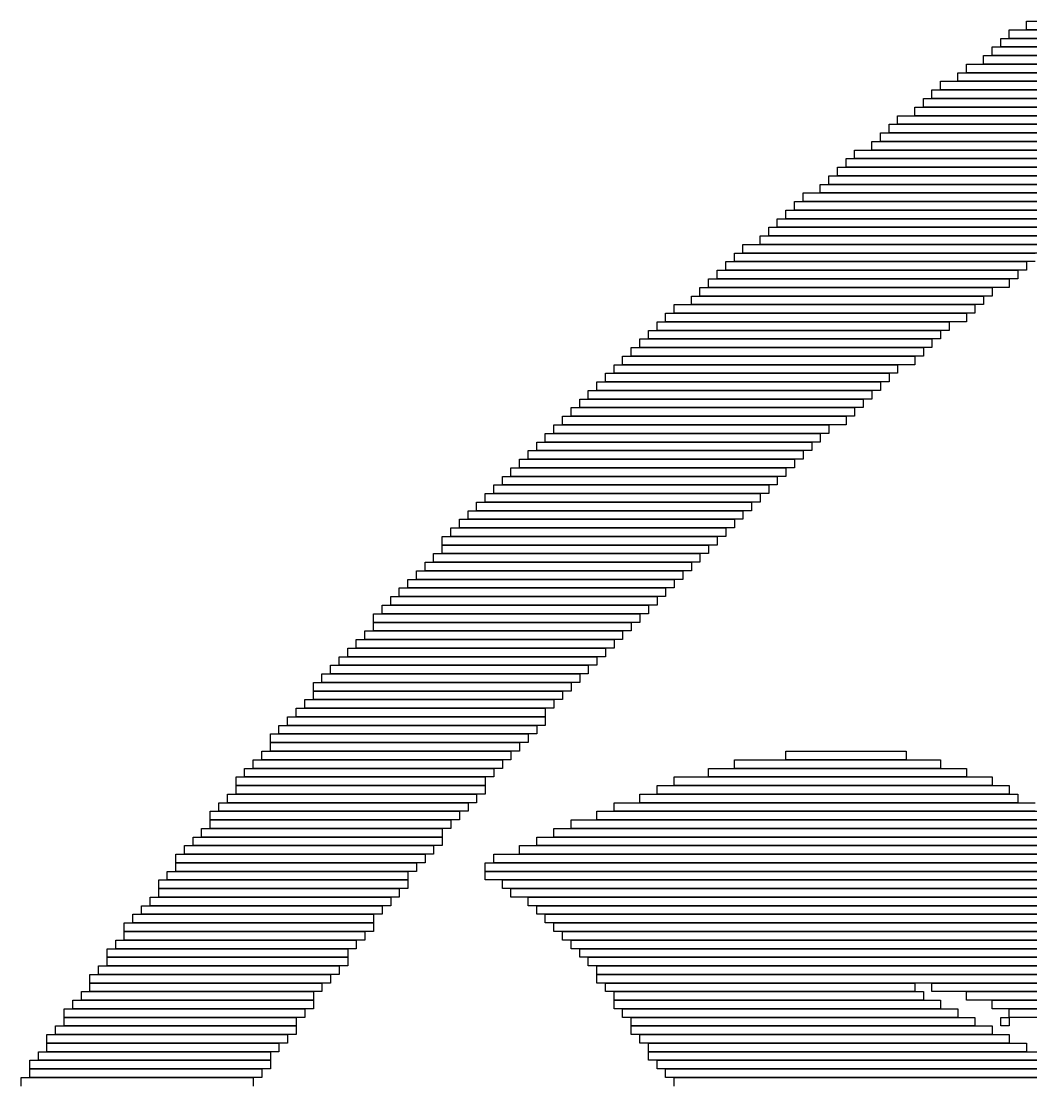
# Model space of a CAD drawing. Extents: x 48 to 975, y 50 to 982.
# Drawn here: x 127 to 244.5, y 771.5 to 895 of the extents above; entities that cross this region are included whole.
import ezdxf

# ---------------------------------------------------------------- set-up
doc = ezdxf.new("R2010")
doc.units = 0

msp = doc.modelspace()

# ---------------------------------------------------------------- linework, layer by layer
for p, q in [((244, 895), (284, 895)), ((244, 894), (244, 895)), ((241, 893), (281, 893)), ((241, 892), (241, 893)), ((242, 894), (282, 894)), ((242, 893), (242, 894)), ((282, 893), (242, 893)), ((284, 894), (244, 894)), ((240, 892), (279, 892)), ((240, 891), (240, 892)), ((281, 892), (241, 892)), ((239, 891), (278, 891)), ((239, 890), (239, 891)), ((279, 891), (240, 891)), ((237, 890), (276, 890)), ((237, 889), (237, 890)), ((278, 890), (239, 890)), ((234, 888), (273, 888)), ((234, 887), (234, 888)), ((236, 889), (275, 889)), ((236, 888), (236, 889)), ((275, 888), (236, 888)), ((276, 889), (237, 889)), ((233, 887), (272, 887)), ((233, 886), (233, 887)), ((273, 887), (234, 887)), ((232, 886), (270, 886)), ((232, 885), (232, 886)), ((272, 886), (233, 886)), ((231, 885), (269, 885)), ((231, 884), (231, 885)), ((270, 885), (232, 885)), ((229, 884), (267, 884)), ((229, 883), (229, 884)), ((269, 884), (231, 884)), ((227, 882), (264, 882)), ((227, 881), (227, 882)), ((228, 883), (266, 883)), ((228, 882), (228, 883)), ((266, 882), (228, 882)), ((267, 883), (229, 883)), ((226, 881), (263, 881)), ((226, 880), (226, 881)), ((264, 881), (227, 881)), ((224, 880), (261, 880)), ((224, 879), (224, 880)), ((263, 880), (226, 880)), ((223, 879), (260, 879)), ((223, 878), (223, 879)), ((261, 879), (224, 879)), ((221, 877), (257, 877)), ((221, 876), (221, 877)), ((222, 878), (259, 878)), ((222, 877), (222, 878)), ((259, 877), (222, 877)), ((260, 878), (223, 878)), ((220, 876), (256, 876)), ((220, 875), (220, 876)), ((257, 876), (221, 876)), ((218, 875), (255, 875)), ((218, 874), (218, 875)), ((256, 875), (220, 875)), ((217, 874), (253, 874)), ((217, 873), (217, 874)), ((255, 874), (218, 874)), ((215, 872), (251, 872)), ((215, 871), (215, 872)), ((216, 873), (252, 873)), ((216, 872), (216, 873)), ((252, 872), (216, 872)), ((253, 873), (217, 873)), ((214, 871), (249, 871)), ((214, 870), (214, 871)), ((251, 871), (215, 871)), ((213, 870), (248, 870)), ((213, 869), (213, 870)), ((249, 870), (214, 870)), ((211, 869), (247, 869)), ((211, 868), (211, 869)), ((248, 869), (213, 869)), ((209, 867), (244, 867)), ((209, 866), (209, 867)), ((210, 868), (245, 868)), ((210, 867), (210, 868)), ((245, 867), (210, 867)), ((247, 868), (211, 868)), ((244, 867), (244, 866)), ((208, 866), (243, 866)), ((208, 865), (208, 866)), ((244, 866), (209, 866)), ((243, 866), (243, 865)), ((207, 865), (242, 865)), ((207, 864), (207, 865)), ((243, 865), (208, 865)), ((242, 865), (242, 864)), ((206, 864), (240, 864)), ((206, 863), (206, 864)), ((242, 864), (207, 864)), ((240, 864), (240, 863)), ((205, 863), (239, 863)), ((205, 862), (205, 863)), ((240, 863), (206, 863)), ((239, 863), (239, 862)), ((202, 861), (237, 861)), ((202, 860), (202, 861)), ((203, 862), (238, 862)), ((203, 861), (203, 862)), ((238, 861), (203, 861)), ((239, 862), (205, 862)), ((237, 861), (237, 860)), ((238, 862), (238, 861)), ((201, 860), (235, 860)), ((201, 859), (201, 860)), ((237, 860), (202, 860)), ((235, 860), (235, 859)), ((200, 859), (234, 859)), ((200, 858), (200, 859)), ((235, 859), (201, 859)), ((234, 859), (234, 858)), ((199, 858), (233, 858)), ((199, 857), (199, 858)), ((234, 858), (200, 858)), ((233, 858), (233, 857)), ((197, 856), (231, 856)), ((197, 855), (197, 856)), ((198, 857), (232, 857)), ((198, 856), (198, 857)), ((232, 856), (198, 856)), ((233, 857), (199, 857)), ((231, 856), (231, 855)), ((232, 857), (232, 856)), ((196, 855), (229, 855)), ((196, 854), (196, 855)), ((231, 855), (197, 855)), ((229, 855), (229, 854)), ((195, 854), (228, 854)), ((195, 853), (195, 854)), ((229, 854), (196, 854)), ((228, 854), (228, 853)), ((194, 853), (227, 853)), ((194, 852), (194, 853)), ((228, 853), (195, 853)), ((227, 853), (227, 852)), ((192, 851), (225, 851)), ((192, 850), (192, 851)), ((193, 852), (226, 852)), ((193, 851), (193, 852)), ((226, 851), (193, 851)), ((227, 852), (194, 852)), ((225, 851), (225, 850)), ((226, 852), (226, 851)), ((191, 850), (224, 850)), ((191, 849), (191, 850)), ((225, 850), (192, 850)), ((224, 850), (224, 849)), ((190, 849), (223, 849)), ((190, 848), (190, 849)), ((224, 849), (191, 849)), ((223, 849), (223, 848)), ((189, 848), (221, 848)), ((189, 847), (189, 848)), ((223, 848), (190, 848)), ((221, 848), (221, 847)), ((187, 846), (219, 846)), ((187, 845), (187, 846)), ((188, 847), (220, 847)), ((188, 846), (188, 847)), ((220, 846), (188, 846)), ((221, 847), (189, 847)), ((219, 846), (219, 845)), ((220, 847), (220, 846)), ((186, 845), (218, 845)), ((186, 844), (186, 845)), ((219, 845), (187, 845)), ((218, 845), (218, 844)), ((185, 844), (217, 844)), ((185, 843), (185, 844)), ((218, 844), (186, 844)), ((217, 844), (217, 843)), ((184, 843), (216, 843)), ((184, 842), (184, 843)), ((217, 843), (185, 843)), ((216, 843), (216, 842)), ((183, 842), (215, 842)), ((183, 841), (183, 842)), ((216, 842), (184, 842)), ((215, 842), (215, 841)), ((181, 840), (213, 840)), ((181, 839), (181, 840)), ((182, 841), (214, 841)), ((182, 840), (182, 841)), ((214, 840), (182, 840)), ((215, 841), (183, 841)), ((213, 840), (213, 839)), ((214, 841), (214, 840)), ((180, 839), (212, 839)), ((180, 838), (180, 839)), ((213, 839), (181, 839)), ((212, 839), (212, 838)), ((179, 838), (211, 838)), ((179, 837), (179, 838)), ((212, 838), (180, 838)), ((211, 838), (211, 837)), ((178, 837), (210, 837)), ((178, 836), (178, 837)), ((211, 837), (179, 837)), ((210, 837), (210, 836)), ((176, 835), (208, 835)), ((176, 834), (176, 835)), ((177, 836), (209, 836)), ((177, 835), (177, 836)), ((209, 835), (177, 835)), ((210, 836), (178, 836)), ((208, 835), (208, 834)), ((209, 836), (209, 835)), ((208, 834), (176, 834)), ((176, 834), (207, 834)), ((176, 833), (176, 834)), ((207, 834), (207, 833)), ((175, 833), (206, 833)), ((175, 832), (175, 833)), ((207, 833), (176, 833)), ((206, 833), (206, 832)), ((174, 832), (205, 832)), ((174, 831), (174, 832)), ((206, 832), (175, 832)), ((205, 832), (205, 831)), ((172, 830), (203, 830)), ((172, 829), (172, 830)), ((173, 831), (204, 831)), ((173, 830), (173, 831)), ((204, 830), (173, 830)), ((205, 831), (174, 831)), ((203, 830), (203, 829)), ((204, 831), (204, 830)), ((171, 829), (202, 829)), ((171, 828), (171, 829)), ((203, 829), (172, 829)), ((202, 829), (202, 828)), ((170, 828), (201, 828)), ((170, 827), (170, 828)), ((202, 828), (171, 828)), ((201, 828), (201, 827)), ((169, 827), (200, 827)), ((169, 826), (169, 827)), ((201, 827), (170, 827)), ((200, 827), (200, 826)), ((168, 826), (199, 826)), ((168, 825), (168, 826)), ((199, 825), (168, 825)), ((168, 825), (198, 825)), ((168, 824), (168, 825)), ((200, 826), (169, 826)), ((198, 825), (198, 824)), ((199, 826), (199, 825)), ((167, 824), (197, 824)), ((167, 823), (167, 824)), ((198, 824), (168, 824)), ((197, 824), (197, 823)), ((166, 823), (196, 823)), ((166, 822), (166, 823)), ((197, 823), (167, 823)), ((196, 823), (196, 822)), ((165, 822), (195, 822)), ((165, 821), (165, 822)), ((196, 822), (166, 822)), ((195, 822), (195, 821)), ((164, 821), (194, 821)), ((164, 820), (164, 821)), ((195, 821), (165, 821)), ((194, 821), (194, 820)), ((162, 819), (192, 819)), ((162, 818), (162, 819)), ((163, 820), (193, 820)), ((163, 819), (163, 820)), ((193, 819), (163, 819)), ((194, 820), (164, 820)), ((192, 819), (192, 818)), ((193, 820), (193, 819)), ((161, 818), (191, 818)), ((161, 817), (161, 818)), ((192, 818), (162, 818)), ((191, 818), (191, 817)), ((191, 817), (161, 817)), ((161, 817), (190, 817)), ((161, 816), (161, 817)), ((190, 817), (190, 816)), ((160, 816), (189, 816)), ((160, 815), (160, 816)), ((190, 816), (161, 816)), ((189, 816), (189, 815)), ((158, 814), (188, 814)), ((158, 813), (158, 814)), ((159, 815), (188, 815)), ((159, 814), (159, 815)), ((188, 814), (159, 814)), ((189, 815), (160, 815)), ((188, 815), (188, 814)), ((188, 814), (188, 813)), ((157, 813), (187, 813)), ((157, 812), (157, 813)), ((188, 813), (158, 813)), ((187, 813), (187, 812)), ((156, 812), (186, 812)), ((156, 811), (156, 812)), ((187, 812), (157, 812)), ((186, 812), (186, 811)), ((186, 811), (156, 811)), ((156, 811), (185, 811)), ((156, 810), (156, 811)), ((185, 811), (185, 810)), ((154, 809), (183, 809)), ((154, 808), (154, 809)), ((155, 810), (184, 810)), ((155, 809), (155, 810)), ((184, 809), (155, 809)), ((185, 810), (156, 810)), ((183, 809), (183, 808)), ((184, 810), (184, 809)), ((210, 809), (234, 809)), ((210, 808), (210, 809)), ((216, 810), (230, 810)), ((216, 809), (216, 810)), ((230, 809), (216, 809)), ((230, 810), (230, 809)), ((234, 809), (234, 808)), ((153, 808), (182, 808)), ((153, 807), (153, 808)), ((183, 808), (154, 808)), ((182, 808), (182, 807)), ((207, 808), (237, 808)), ((207, 807), (207, 808)), ((234, 808), (210, 808)), ((237, 808), (237, 807)), ((152, 807), (181, 807)), ((152, 806), (152, 807)), ((182, 807), (153, 807)), ((181, 807), (181, 806)), ((203, 807), (240, 807)), ((203, 806), (203, 807)), ((237, 807), (207, 807)), ((240, 807), (240, 806)), ((181, 806), (152, 806)), ((152, 806), (181, 806)), ((152, 805), (152, 806)), ((181, 806), (181, 805)), ((201, 806), (242, 806)), ((201, 805), (201, 806)), ((240, 806), (203, 806)), ((242, 806), (242, 805)), ((150, 804), (179, 804)), ((150, 803), (150, 804)), ((151, 805), (180, 805)), ((151, 804), (151, 805)), ((180, 804), (151, 804)), ((181, 805), (152, 805)), ((179, 804), (179, 803)), ((180, 805), (180, 804)), ((196, 804), (245, 804)), ((196, 803), (196, 804)), ((199, 805), (243, 805)), ((199, 804), (199, 805)), ((243, 804), (199, 804)), ((242, 805), (201, 805)), ((243, 805), (243, 804)), ((149, 803), (178, 803)), ((149, 802), (149, 803)), ((179, 803), (150, 803)), ((178, 803), (178, 802)), ((194, 803), (246, 803)), ((194, 802), (194, 803)), ((245, 803), (196, 803)), ((178, 802), (149, 802)), ((149, 802), (177, 802)), ((149, 801), (149, 802)), ((177, 802), (177, 801)), ((191, 802), (247, 802)), ((191, 801), (191, 802)), ((246, 802), (194, 802)), ((148, 801), (176, 801)), ((148, 800), (148, 801)), ((177, 801), (149, 801)), ((176, 801), (176, 800)), ((189, 801), (248, 801)), ((189, 800), (189, 801)), ((247, 801), (191, 801)), ((147, 800), (176, 800)), ((147, 799), (147, 800)), ((176, 800), (148, 800)), ((176, 800), (176, 799)), ((187, 800), (249, 800)), ((187, 799), (187, 800)), ((248, 800), (189, 800)), ((145, 798), (174, 798)), ((145, 797), (145, 798)), ((146, 799), (175, 799)), ((146, 798), (146, 799)), ((175, 798), (146, 798)), ((176, 799), (147, 799)), ((174, 798), (174, 797)), ((175, 799), (175, 798)), ((182, 798), (251, 798)), ((182, 797), (182, 798)), ((185, 799), (250, 799)), ((185, 798), (185, 799)), ((250, 798), (185, 798)), ((249, 799), (187, 799)), ((174, 797), (145, 797)), ((145, 797), (173, 797)), ((145, 796), (145, 797)), ((173, 797), (173, 796)), ((181, 797), (252, 797)), ((181, 796), (181, 797)), ((251, 797), (182, 797)), ((144, 796), (172, 796)), ((144, 795), (144, 796)), ((173, 796), (145, 796)), ((172, 796), (172, 795)), ((252, 796), (181, 796)), ((181, 796), (253, 796)), ((181, 795), (181, 796)), ((143, 795), (172, 795)), ((143, 794), (143, 795)), ((172, 795), (144, 795)), ((172, 795), (172, 794)), ((253, 795), (181, 795)), ((183, 795), (254, 795)), ((183, 794), (183, 795)), ((142, 793), (170, 793)), ((142, 792), (142, 793)), ((172, 794), (143, 794)), ((143, 794), (171, 794)), ((143, 793), (143, 794)), ((171, 793), (143, 793)), ((170, 793), (170, 792)), ((171, 794), (171, 793)), ((254, 794), (183, 794)), ((184, 794), (254, 794)), ((184, 793), (184, 794)), ((254, 793), (184, 793)), ((186, 793), (255, 793)), ((186, 792), (186, 793)), ((141, 792), (169, 792)), ((141, 791), (141, 792)), ((170, 792), (142, 792)), ((169, 792), (169, 791)), ((255, 792), (186, 792)), ((187, 792), (256, 792)), ((187, 791), (187, 792)), ((140, 791), (168, 791)), ((140, 790), (140, 791)), ((169, 791), (141, 791)), ((168, 791), (168, 790)), ((256, 791), (187, 791)), ((188, 791), (256, 791)), ((188, 790), (188, 791)), ((139, 790), (168, 790)), ((139, 789), (139, 790)), ((168, 790), (140, 790)), ((168, 790), (168, 789)), ((256, 790), (188, 790)), ((189, 790), (257, 790)), ((189, 789), (189, 790)), ((138, 788), (166, 788)), ((138, 787), (138, 788)), ((168, 789), (139, 789)), ((139, 789), (167, 789)), ((139, 788), (139, 789)), ((167, 788), (139, 788)), ((166, 788), (166, 787)), ((167, 789), (167, 788)), ((257, 789), (189, 789)), ((190, 789), (257, 789)), ((190, 788), (190, 789)), ((257, 788), (190, 788)), ((191, 788), (257, 788)), ((191, 787), (191, 788)), ((137, 787), (165, 787)), ((137, 786), (137, 787)), ((166, 787), (138, 787)), ((165, 787), (165, 786)), ((257, 787), (191, 787)), ((192, 787), (258, 787)), ((192, 786), (192, 787)), ((165, 786), (137, 786)), ((137, 786), (165, 786)), ((137, 785), (137, 786)), ((165, 786), (165, 785)), ((258, 786), (192, 786)), ((193, 786), (258, 786)), ((193, 785), (193, 786)), ((136, 785), (164, 785)), ((136, 784), (136, 785)), ((165, 785), (137, 785)), ((164, 785), (164, 784)), ((258, 785), (193, 785)), ((194, 785), (258, 785)), ((194, 784), (194, 785)), ((135, 784), (163, 784)), ((135, 783), (135, 784)), ((163, 783), (135, 783)), ((135, 783), (162, 783)), ((135, 782), (135, 783)), ((164, 784), (136, 784)), ((162, 783), (162, 782)), ((163, 784), (163, 783)), ((258, 784), (194, 784)), ((194, 784), (259, 784)), ((194, 783), (194, 784)), ((259, 783), (194, 783)), ((195, 783), (231, 783)), ((195, 782), (195, 783)), ((231, 783), (231, 782)), ((233, 783), (259, 783)), ((233, 782), (233, 783)), ((134, 782), (161, 782)), ((134, 781), (134, 782)), ((162, 782), (135, 782)), ((161, 782), (161, 781)), ((231, 782), (195, 782)), ((196, 782), (232, 782)), ((196, 781), (196, 782)), ((232, 782), (232, 781)), ((259, 782), (233, 782)), ((237, 782), (259, 782)), ((237, 781), (237, 782)), ((133, 781), (161, 781)), ((133, 780), (133, 781)), ((161, 781), (134, 781)), ((161, 781), (161, 780)), ((232, 781), (196, 781)), ((196, 781), (234, 781)), ((196, 780), (196, 781)), ((234, 781), (234, 780)), ((259, 781), (237, 781)), ((240, 781), (260, 781)), ((240, 780), (240, 781)), ((132, 780), (160, 780)), ((132, 779), (132, 780)), ((161, 780), (133, 780)), ((160, 780), (160, 779)), ((234, 780), (196, 780)), ((197, 780), (236, 780)), ((197, 779), (197, 780)), ((236, 780), (236, 779)), ((260, 780), (240, 780)), ((242, 780), (260, 780)), ((242, 779), (242, 780)), ((160, 779), (132, 779)), ((132, 779), (159, 779)), ((132, 778), (132, 779)), ((159, 779), (159, 778)), ((236, 779), (197, 779)), ((198, 779), (238, 779)), ((198, 778), (198, 779)), ((238, 779), (238, 778)), ((241, 779), (242, 779)), ((241, 778), (241, 779)), ((260, 779), (242, 779)), ((242, 779), (242, 778)), ((130, 777), (158, 777)), ((130, 776), (130, 777)), ((131, 778), (159, 778)), ((131, 777), (131, 778)), ((159, 777), (131, 777)), ((159, 778), (132, 778)), ((158, 777), (158, 776)), ((159, 778), (159, 777)), ((238, 778), (198, 778)), ((198, 778), (240, 778)), ((198, 777), (198, 778)), ((240, 777), (198, 777)), ((199, 777), (242, 777)), ((199, 776), (199, 777)), ((240, 778), (240, 777)), ((242, 778), (241, 778)), ((242, 777), (242, 776)), ((158, 776), (130, 776)), ((130, 776), (157, 776)), ((130, 775), (130, 776)), ((157, 776), (157, 775)), ((242, 776), (199, 776)), ((200, 776), (244, 776)), ((200, 775), (200, 776)), ((244, 776), (244, 775)), ((129, 775), (156, 775)), ((129, 774), (129, 775)), ((157, 775), (130, 775)), ((156, 775), (156, 774)), ((244, 775), (200, 775)), ((200, 775), (246, 775)), ((200, 774), (200, 775)), ((128, 774), (156, 774)), ((128, 773), (128, 774)), ((156, 774), (129, 774)), ((156, 774), (156, 773)), ((246, 774), (200, 774)), ((201, 774), (248, 774)), ((201, 773), (201, 774)), ((127, 772), (154, 772)), ((127, 771), (127, 772)), ((156, 773), (128, 773)), ((128, 773), (155, 773)), ((128, 772), (128, 773)), ((155, 772), (128, 772)), ((154, 772), (154, 771)), ((155, 773), (155, 772)), ((248, 773), (201, 773)), ((202, 773), (250, 773)), ((202, 772), (202, 773)), ((250, 772), (202, 772)), ((203, 772), (252, 772)), ((203, 771), (203, 772))]:
    msp.add_line(p, q)

doc.saveas('drawing.dxf')
